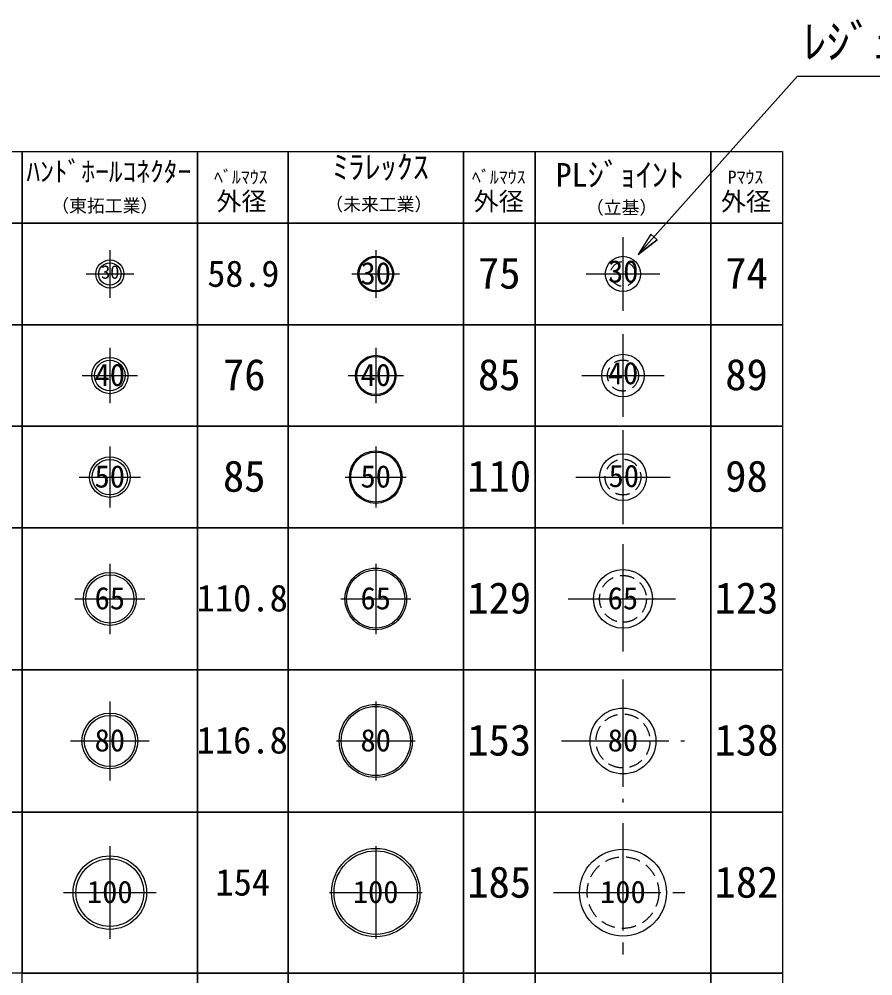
# Model space of a CAD drawing. Units: millimetres, scale not verified. Extents: x -6948 to 6948, y -3792 to 3911.
# Drawn here: x -5401 to -3613, y 1907 to 3911 of the extents above; entities that cross this region are included whole.
import ezdxf
from ezdxf.enums import TextEntityAlignment as Align

# ---------------------------------------------------------------- set-up
doc = ezdxf.new("R2010")
doc.units = ezdxf.units.MM
doc.header["$LTSCALE"] = 25
doc.linetypes.add('CHAIN2', pattern=[12, 9, -1, 1, -1])
doc.linetypes.add('DASHED1', pattern=[1.8, 1.2, -0.6])
for name, color, linetype in [('0-1_0-00', 4, 'Continuous'), ('0-2_0-100枠', 4, 'Continuous'), ('0-3_0-302補助線', 7, 'Continuous'), ('0-4_0-403寸法', 4, 'CHAIN2'), ('0-5_0-504文字', 7, 'Continuous')]:
    doc.layers.add(name, color=color, linetype=linetype)
doc.styles.add('ＭＳ ゴシック', font='')
doc.styles.get('ＭＳ ゴシック').set_extended_font_data('MS Gothic')

msp = doc.modelspace()

# ---------------------------------------------------------------- linework, layer by layer
at = {"layer": '0-1_0-00'}
for p, q in [((-5395.11, 3483.47), (-5395.11, 3633.47)), ((-5027.53, 3483.47), (-5027.53, 3633.47)), ((-4838.14, 3483.47), (-4838.14, 3633.47)), ((-4470.56, 3483.47), (-4470.56, 3633.47)), ((-4320.56, 3483.47), (-4320.56, 3633.47)), ((-3952.57, 3483.47), (-3952.57, 3633.47)), ((-5395.11, 3270.8), (-5395.11, 3483.47)), ((-5027.53, 3270.8), (-5027.53, 3483.47)), ((-4838.14, 3270.8), (-4838.14, 3483.47)), ((-4470.56, 3270.8), (-4470.56, 3483.47)), ((-4320.56, 3270.8), (-4320.56, 3483.47)), ((-3952.57, 3270.8), (-3952.57, 3483.47)), ((-5395.11, 3058.12), (-5395.11, 3270.8)), ((-5027.53, 3058.12), (-5027.53, 3270.8)), ((-4838.14, 3058.12), (-4838.14, 3270.8)), ((-4470.56, 3058.12), (-4470.56, 3270.8)), ((-4320.56, 3058.12), (-4320.56, 3270.8)), ((-3952.57, 3058.12), (-3952.57, 3270.8)), ((-5395.11, 2845.45), (-5395.11, 3058.12)), ((-5027.53, 2845.45), (-5027.53, 3058.12)), ((-4838.14, 2845.45), (-4838.14, 3058.12)), ((-4470.56, 2845.45), (-4470.56, 3058.12)), ((-4320.56, 2845.45), (-4320.56, 3058.12)), ((-3952.57, 2845.45), (-3952.57, 3058.12)), ((-5395.11, 2547.94), (-5395.11, 2845.45)), ((-5027.53, 2547.94), (-5027.53, 2845.45)), ((-4838.14, 2547.94), (-4838.14, 2845.45)), ((-4470.56, 2547.94), (-4470.56, 2845.45)), ((-4320.56, 2547.94), (-4320.56, 2845.45)), ((-3952.57, 2547.94), (-3952.57, 2845.45)), ((-5395.11, 2250.42), (-5395.11, 2547.94)), ((-5027.53, 2250.42), (-5027.53, 2547.94)), ((-4838.14, 2250.42), (-4838.14, 2547.94)), ((-4470.56, 2250.42), (-4470.56, 2547.94)), ((-4320.56, 2250.42), (-4320.56, 2547.94)), ((-3952.57, 2250.42), (-3952.57, 2547.94)), ((-5395.11, 1912.91), (-5395.11, 2250.42)), ((-5027.53, 1912.91), (-5027.53, 2250.42)), ((-4838.14, 1912.91), (-4838.14, 2250.42)), ((-4470.56, 1912.91), (-4470.56, 2250.42)), ((-4320.56, 1912.91), (-4320.56, 2250.42)), ((-3952.57, 1912.91), (-3952.57, 2250.42)), ((-5395.11, 1565.4), (-5395.11, 1912.91)), ((-5027.53, 1565.4), (-5027.53, 1912.91)), ((-4838.14, 1565.4), (-4838.14, 1912.91)), ((-4470.56, 1565.4), (-4470.56, 1912.91)), ((-4320.56, 1565.4), (-4320.56, 1912.91)), ((-3952.57, 1565.4), (-3952.57, 1912.91))]:
    msp.add_line(p, q, dxfattribs=at)
at = {"layer": '0-1_0-00', "color": 7}
for centre, radius in [((-5211.36, 3377.13), 29.45), ((-4654.39, 3377.13), 37.5), ((-4654.39, 3377.13), 35), ((-4136.57, 3377.13), 37), ((-5211.36, 3377.13), 23.45), ((-4654.39, 3164.46), 42.5), ((-4136.57, 3164.46), 44.5), ((-4136.57, 3164.46), 44.5), ((-5211.36, 3164.46), 38), ((-5211.36, 3164.46), 32), ((-4654.39, 3164.46), 40), ((-4654.39, 2951.79), 55), ((-5211.36, 2951.79), 42.5), ((-5211.36, 2951.79), 37), ((-4654.39, 2951.79), 52.5), ((-4136.57, 2951.79), 49), ((-5211.36, 2696.7), 55.4), ((-5211.36, 2696.7), 50.5), ((-4654.39, 2696.7), 64.5), ((-4654.39, 2696.7), 61), ((-4654.39, 2399.18), 76.5), ((-4654.39, 2399.18), 72.5), ((-4136.57, 2399.18), 69), ((-5211.36, 2399.18), 58.4), ((-5211.36, 2399.18), 53.5), ((-4654.39, 2081.67), 92.5), ((-4654.39, 2081.67), 87.5), ((-4136.57, 2081.67), 91), ((-5211.36, 2081.67), 77), ((-5211.36, 2081.67), 71)]:
    msp.add_circle(centre, radius, dxfattribs=at)
at = {"layer": '0-1_0-00', "color": 7, "linetype": 'DASHED1'}
for centre, radius in [((-4136.57, 3377.13), 26), ((-4136.57, 3164.46), 32.5), ((-4136.57, 2951.79), 37.5), ((-4136.57, 2696.7), 49), ((-4136.57, 2399.18), 56.5), ((-4136.57, 2081.67), 75)]:
    msp.add_circle(centre, radius, dxfattribs=at)
at = {"layer": '0-2_0-100枠'}
for points in [[(-5545.11, 3633.47), (-5395.11, 3633.47), (-5395.11, 3483.47), (-5545.11, 3483.47)], [(-5395.11, 3633.47), (-5027.53, 3633.47), (-5027.53, 3483.47), (-5395.11, 3483.47)], [(-5027.53, 3633.47), (-4838.14, 3633.47), (-4838.14, 3483.47), (-5027.53, 3483.47)], [(-4838.14, 3633.47), (-4470.56, 3633.47), (-4470.56, 3483.47), (-4838.14, 3483.47)], [(-4470.56, 3633.47), (-4320.56, 3633.47), (-4320.56, 3483.47), (-4470.56, 3483.47)], [(-4320.56, 3633.47), (-3952.57, 3633.47), (-3952.57, 3483.47), (-4320.56, 3483.47)], [(-3952.57, 3633.47), (-3802.57, 3633.47), (-3802.57, 3483.47), (-3952.57, 3483.47)], [(-5545.11, 3483.47), (-5395.11, 3483.47), (-5395.11, 3270.8), (-5545.11, 3270.8)], [(-5395.11, 3483.47), (-5027.53, 3483.47), (-5027.53, 3270.8), (-5395.11, 3270.8)], [(-5027.53, 3483.47), (-4838.14, 3483.47), (-4838.14, 3270.8), (-5027.53, 3270.8)], [(-4838.14, 3483.47), (-4470.56, 3483.47), (-4470.56, 3270.8), (-4838.14, 3270.8)], [(-4470.56, 3483.47), (-4320.56, 3483.47), (-4320.56, 3270.8), (-4470.56, 3270.8)], [(-4320.56, 3483.47), (-3952.57, 3483.47), (-3952.57, 3270.8), (-4320.56, 3270.8)], [(-3952.57, 3483.47), (-3802.57, 3483.47), (-3802.57, 3270.8), (-3952.57, 3270.8)], [(-5545.11, 3270.8), (-5395.11, 3270.8), (-5395.11, 3058.12), (-5545.11, 3058.12)], [(-5395.11, 3270.8), (-5027.53, 3270.8), (-5027.53, 3058.12), (-5395.11, 3058.12)], [(-5027.53, 3270.8), (-4838.14, 3270.8), (-4838.14, 3058.12), (-5027.53, 3058.12)], [(-4838.14, 3270.8), (-4470.56, 3270.8), (-4470.56, 3058.12), (-4838.14, 3058.12)], [(-4470.56, 3270.8), (-4320.56, 3270.8), (-4320.56, 3058.12), (-4470.56, 3058.12)], [(-4320.56, 3270.8), (-3952.57, 3270.8), (-3952.57, 3058.12), (-4320.56, 3058.12)], [(-3952.57, 3270.8), (-3802.57, 3270.8), (-3802.57, 3058.12), (-3952.57, 3058.12)], [(-5545.11, 3058.12), (-5395.11, 3058.12), (-5395.11, 2845.45), (-5545.11, 2845.45)], [(-5395.11, 3058.12), (-5027.53, 3058.12), (-5027.53, 2845.45), (-5395.11, 2845.45)], [(-5027.53, 3058.12), (-4838.14, 3058.12), (-4838.14, 2845.45), (-5027.53, 2845.45)], [(-4838.14, 3058.12), (-4470.56, 3058.12), (-4470.56, 2845.45), (-4838.14, 2845.45)], [(-4470.56, 3058.12), (-4320.56, 3058.12), (-4320.56, 2845.45), (-4470.56, 2845.45)], [(-4320.56, 3058.12), (-3952.57, 3058.12), (-3952.57, 2845.45), (-4320.56, 2845.45)], [(-3952.57, 3058.12), (-3802.57, 3058.12), (-3802.57, 2845.45), (-3952.57, 2845.45)], [(-5545.11, 2845.45), (-5395.11, 2845.45), (-5395.11, 2547.94), (-5545.11, 2547.94)], [(-5395.11, 2845.45), (-5027.53, 2845.45), (-5027.53, 2547.94), (-5395.11, 2547.94)], [(-5027.53, 2845.45), (-4838.14, 2845.45), (-4838.14, 2547.94), (-5027.53, 2547.94)], [(-4838.14, 2845.45), (-4470.56, 2845.45), (-4470.56, 2547.94), (-4838.14, 2547.94)], [(-4470.56, 2845.45), (-4320.56, 2845.45), (-4320.56, 2547.94), (-4470.56, 2547.94)], [(-4320.56, 2845.45), (-3952.57, 2845.45), (-3952.57, 2547.94), (-4320.56, 2547.94)], [(-3952.57, 2845.45), (-3802.57, 2845.45), (-3802.57, 2547.94), (-3952.57, 2547.94)], [(-5545.11, 2547.94), (-5395.11, 2547.94), (-5395.11, 2250.42), (-5545.11, 2250.42)], [(-5395.11, 2547.94), (-5027.53, 2547.94), (-5027.53, 2250.42), (-5395.11, 2250.42)], [(-5027.53, 2547.94), (-4838.14, 2547.94), (-4838.14, 2250.42), (-5027.53, 2250.42)], [(-4838.14, 2547.94), (-4470.56, 2547.94), (-4470.56, 2250.42), (-4838.14, 2250.42)], [(-4470.56, 2547.94), (-4320.56, 2547.94), (-4320.56, 2250.42), (-4470.56, 2250.42)], [(-4320.56, 2547.94), (-3952.57, 2547.94), (-3952.57, 2250.42), (-4320.56, 2250.42)], [(-3952.57, 2547.94), (-3802.57, 2547.94), (-3802.57, 2250.42), (-3952.57, 2250.42)], [(-5545.11, 2250.42), (-5395.11, 2250.42), (-5395.11, 1912.91), (-5545.11, 1912.91)], [(-5395.11, 2250.42), (-5027.53, 2250.42), (-5027.53, 1912.91), (-5395.11, 1912.91)], [(-5027.53, 2250.42), (-4838.14, 2250.42), (-4838.14, 1912.91), (-5027.53, 1912.91)], [(-4838.14, 2250.42), (-4470.56, 2250.42), (-4470.56, 1912.91), (-4838.14, 1912.91)], [(-4470.56, 2250.42), (-4320.56, 2250.42), (-4320.56, 1912.91), (-4470.56, 1912.91)], [(-4320.56, 2250.42), (-3952.57, 2250.42), (-3952.57, 1912.91), (-4320.56, 1912.91)], [(-3952.57, 2250.42), (-3802.57, 2250.42), (-3802.57, 1912.91), (-3952.57, 1912.91)], [(-5395.11, 1912.91), (-5027.61, 1912.91), (-5027.61, 1565.4), (-5395.11, 1565.4)], [(-5027.53, 1912.91), (-4838.14, 1912.91), (-4838.14, 1565.4), (-5027.53, 1565.4)], [(-4838.14, 1912.91), (-4470.64, 1912.91), (-4470.64, 1565.4), (-4838.14, 1565.4)], [(-4470.56, 1912.91), (-4320.56, 1912.91), (-4320.56, 1565.4), (-4470.56, 1565.4)], [(-4320.56, 1912.91), (-3952.57, 1912.91), (-3952.57, 1565.4), (-4320.56, 1565.4)], [(-3952.57, 1912.91), (-3802.57, 1912.91), (-3802.57, 1565.4), (-3952.57, 1565.4)]]:
    msp.add_lwpolyline(points, dxfattribs=at)
at = {"layer": '0-3_0-302補助線'}
msp.add_circle((-4136.57, 2696.7), 61.5, dxfattribs=at)
at = {"layer": '0-4_0-403寸法'}
for p, q in [((-4136.57, 3454.14), (-4136.57, 3300.14)), ((-5211.36, 3427.13), (-5211.36, 3327.13)), ((-4654.39, 3427.13), (-4654.39, 3327.13)), ((-5261.36, 3377.13), (-5161.36, 3377.13)), ((-4704.39, 3377.13), (-4604.39, 3377.13)), ((-4213.56, 3377.13), (-4059.57, 3377.13)), ((-4136.57, 3250.96), (-4136.57, 3077.96)), ((-5211.36, 3222.46), (-5211.36, 3106.46)), ((-4654.39, 3222.46), (-4654.39, 3106.46)), ((-5269.36, 3164.46), (-5153.36, 3164.46)), ((-4712.39, 3164.46), (-4596.39, 3164.46)), ((-4223.06, 3164.46), (-4050.07, 3164.46)), ((-4136.57, 3050.29), (-4136.57, 2853.29)), ((-5211.36, 3015.79), (-5211.36, 2887.79)), ((-4654.39, 3015.79), (-4654.39, 2887.79)), ((-5275.36, 2951.79), (-5147.36, 2951.79)), ((-4718.39, 2951.79), (-4590.39, 2951.79)), ((-4235.07, 2951.79), (-4038.07, 2951.79)), ((-4136.57, 2811.69), (-4136.57, 2581.69)), ((-5211.36, 2770.2), (-5211.36, 2623.2)), ((-4654.39, 2770.2), (-4654.39, 2623.2)), ((-5284.86, 2696.7), (-5137.86, 2696.7)), ((-4727.89, 2696.7), (-4580.89, 2696.7)), ((-4251.57, 2696.7), (-4021.56, 2696.7)), ((-4136.57, 2528.18), (-4136.57, 2270.18)), ((-5211.36, 2481.68), (-5211.36, 2316.68)), ((-4654.39, 2481.68), (-4654.39, 2316.68)), ((-5293.86, 2399.18), (-5128.86, 2399.18)), ((-4736.89, 2399.18), (-4571.89, 2399.18)), ((-4265.57, 2399.18), (-4007.57, 2399.18)), ((-4136.57, 2227.17), (-4136.57, 1936.17)), ((-5211.36, 2178.67), (-5211.36, 1984.67)), ((-4654.39, 2178.67), (-4654.39, 1984.67)), ((-5308.36, 2081.67), (-5114.36, 2081.67)), ((-4751.39, 2081.67), (-4557.39, 2081.67)), ((-4282.07, 2081.67), (-3991.06, 2081.67))]:
    msp.add_line(p, q, dxfattribs=at)
at = {"layer": '0-4_0-403寸法', "color": 2, "linetype": 'Continuous'}
for p, q in [((-4078.15, 3460.56), (-4104.47, 3418.05)), ((-4104.47, 3418.05), (-4065.19, 3448.99)), ((-4078.15, 3460.56), (-4065.19, 3448.99))]:
    msp.add_line(p, q, dxfattribs=at)
at = {"layer": '0-4_0-403寸法', "linetype": 'Continuous'}
msp.add_lwpolyline([(-4104.47, 3418.05), (-3771.07, 3791.53), (-3204.58, 3791.53)], dxfattribs=at)
at = {"layer": '0-4_0-403寸法', "color": 2, "linetype": 'Continuous'}
msp.add_lwpolyline([(-4104.47, 3418.05), (-4065.19, 3448.99), (-4104.47, 3418.05)], dxfattribs=at)

# ---------------------------------------------------------------- texts
at = {"layer": '0-5_0-504文字', "color": 3, "style": 'ＭＳ ゴシック'}
for s, height, p in [('ﾚｼﾞｭｰｻｰ外径', 71.25, (-3758.91, 3806.59)), ('75', 65.58, (-4440.36, 3326.8)), ('74', 65.58, (-3922.36, 3326.8)), ('58.9', 55.37, (-5007.07, 3333.62)), ('76', 65.58, (-4974.56, 3114.12)), ('85', 65.58, (-4440.36, 3114.12)), ('89', 65.58, (-3922.36, 3114.12)), ('85', 65.58, (-4974.56, 2901.45)), ('110', 65.58, (-4462.77, 2901.45)), ('98', 65.58, (-3922.36, 2901.45)), ('110.8', 56.21, (-5029.64, 2653.55)), ('129', 65.58, (-4462.77, 2646.36)), ('123', 65.58, (-3944.77, 2646.36)), ('116.8', 56.21, (-5029.64, 2356.03)), ('153', 65.58, (-4462.77, 2348.84)), ('138', 65.58, (-3944.77, 2348.84)), ('154', 56.21, (-4990.28, 2058.52)), ('185', 65.58, (-4462.77, 2051.33)), ('182', 65.58, (-3944.77, 2051.33))]:
    msp.add_text(s, height=height, dxfattribs=at).set_placement(p, align=Align.BOTTOM_LEFT)
at = {"layer": '0-5_0-504文字', "style": 'ＭＳ ゴシック'}
for s, height, p in [('ﾐﾗﾚｯｸｽ', 49.33, (-4745.1, 3561.77)), ('ﾊﾝﾄﾞﾎｰﾙｺﾈｸﾀｰ', 42.16, (-5386.11, 3557.98)), ('PLｼﾞｮｲﾝﾄ', 49.33, (-4277.7, 3545.36)), ('30', 28.15, (-5229.77, 3358.76)), ('30', 46.85, (-4686.39, 3341.18)), ('30', 46.85, (-4168.01, 3345.11)), ('40', 46.85, (-5243.36, 3128.5)), ('40', 46.85, (-4686.39, 3128.5)), ('40', 46.85, (-4168.42, 3132.2)), ('50', 46.85, (-5243.36, 2915.83)), ('50', 46.85, (-4686.39, 2915.83)), ('50', 46.85, (-4166.64, 2916.8)), ('65', 46.85, (-5243.36, 2660.74)), ('65', 46.85, (-4686.39, 2660.74)), ('65', 46.85, (-4168.57, 2660.74)), ('80', 46.85, (-5243.36, 2363.22)), ('80', 46.85, (-4686.39, 2363.22)), ('80', 46.85, (-4168.57, 2363.22)), ('100', 46.85, (-5259.36, 2045.71)), ('100', 46.85, (-4702.39, 2045.71)), ('100', 46.85, (-4184.56, 2045.71))]:
    msp.add_text(s, height=height, dxfattribs=at).set_placement(p, align=Align.BOTTOM_LEFT)
at = {"layer": '0-5_0-504文字', "color": 4, "style": 'ＭＳ ゴシック'}
for s, p in [('ﾍﾞﾙﾏｳｽ', (-4993.08, 3558.28)), ('ﾍﾞﾙﾏｳｽ', (-4452.84, 3558.24)), ('Pﾏｳｽ', (-3917.33, 3558.12)), ('（東拓工業）', (-5334.04, 3498.23)), ('（未来工業）', (-4760.19, 3501.19)), ('（立基）', (-4214.23, 3494.22))]:
    msp.add_text(s, height=27.4, dxfattribs=at).set_placement(p, align=Align.BOTTOM_LEFT)
at = {"layer": '0-5_0-504文字', "color": 6, "style": 'ＭＳ ゴシック'}
for p in [(-4988.01, 3498.64), (-4449.29, 3498.49), (-3931.41, 3498.4)]:
    msp.add_text('外径', height=38.37, dxfattribs=at).set_placement(p, align=Align.BOTTOM_LEFT)

doc.saveas('drawing.dxf')
